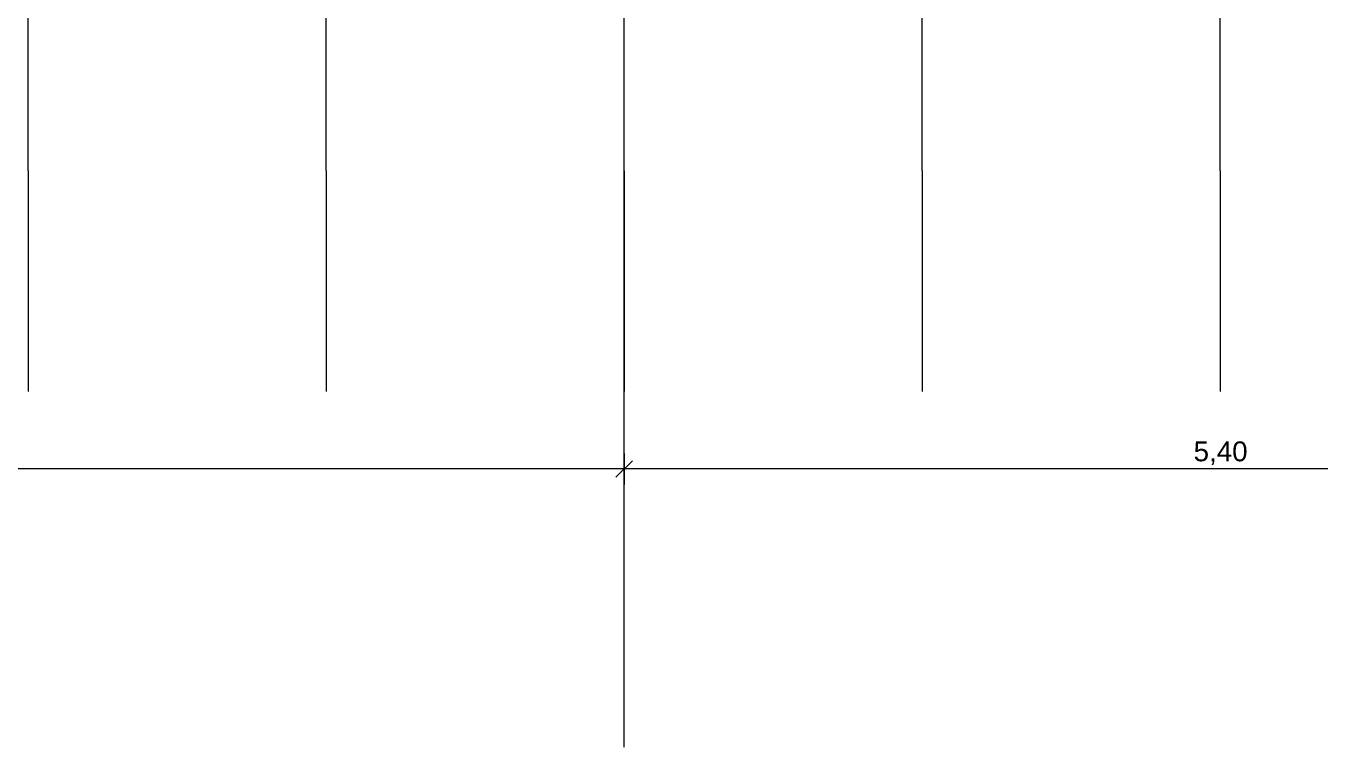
# Model space of a CAD drawing. Header units: metres. Extents: x -22.4 to 53.1, y 133.6 to 157.9.
# Drawn here: x -15.14 to -9.28, y 133.73 to 137 of the extents above; entities that cross this region are included whole.
import ezdxf

# ---------------------------------------------------------------- set-up
doc = ezdxf.new("R2010")
doc.units = ezdxf.units.M
doc.header["$MEASUREMENT"] = 0
doc.linetypes.add('Achse', pattern=[0.0023, 0.0015, -0.0008])
doc.linetypes.add('Strichpunktlinie', pattern=[0.006703, 0.003528, -0.001764, 0, -0.001411])
for name, color, linetype in [('00  Raster', 7, 'Continuous'), ('00  Raster Ausbau', 7, 'Continuous'), ('40  Bemaßung 1_50 Achse', 7, 'Continuous')]:
    doc.layers.add(name, color=color, linetype=linetype)
doc.styles.add('ERSTELLTER_STIL_1', font='')
doc.styles.get('ERSTELLTER_STIL_1').set_extended_font_data('Arial')

msp = doc.modelspace()

# ---------------------------------------------------------------- linework, layer by layer
at = {"layer": '00  Raster', "color": 5, "linetype": 'Strichpunktlinie', "lineweight": 13, "ltscale": 1000}
msp.add_line((-12.4316, 133.7291), (-12.4316, 155.8899), dxfattribs=at)
at = {"layer": '00  Raster Ausbau', "color": 9, "linetype": 'Achse', "lineweight": 18, "ltscale": 1000}
for p, q in [((-15.1316, 136.3399), (-15.1316, 137.3399)), ((-13.7816, 136.3399), (-13.7816, 137.3399)), ((-12.4316, 136.3399), (-12.4316, 137.3399)), ((-11.0816, 136.3399), (-11.0816, 137.3399)), ((-9.7316, 136.3399), (-9.7316, 137.3399)), ((-15.1316, 136.3399), (-15.1316, 135.3399)), ((-13.7816, 136.3399), (-13.7816, 135.3399)), ((-12.4316, 136.3399), (-12.4316, 135.3399)), ((-11.0816, 136.3399), (-11.0816, 135.3399)), ((-9.7316, 136.3399), (-9.7316, 135.3399))]:
    msp.add_line(p, q, dxfattribs=at)
at = {"layer": '40  Bemaßung 1_50 Achse', "color": 7, "linetype": 'Continuous', "lineweight": 13, "ltscale": 1000}
for p, q in [((-12.4316, 135.0593), (-12.4316, 134.9187)), ((-12.4316, 134.989), (-19.1816, 134.989)), ((-12.4691, 134.9515), (-12.3941, 135.0265)), ((-7.0316, 134.989), (-12.4316, 134.989))]:
    msp.add_line(p, q, dxfattribs=at)

# ---------------------------------------------------------------- texts
at = {"layer": '40  Bemaßung 1_50 Achse', "color": 7, "linetype": 'Continuous', "lineweight": 13, "insert": (-9.8513, 135.007), "char_height": 0.09, "width": 0.239452, "attachment_point": 7, "style": 'ERSTELLTER_STIL_1'}
msp.add_mtext('\\A1;{\\pql;\\fArial|b0|i0|c0|p38;5,40}', dxfattribs=at)

doc.saveas('drawing.dxf')
